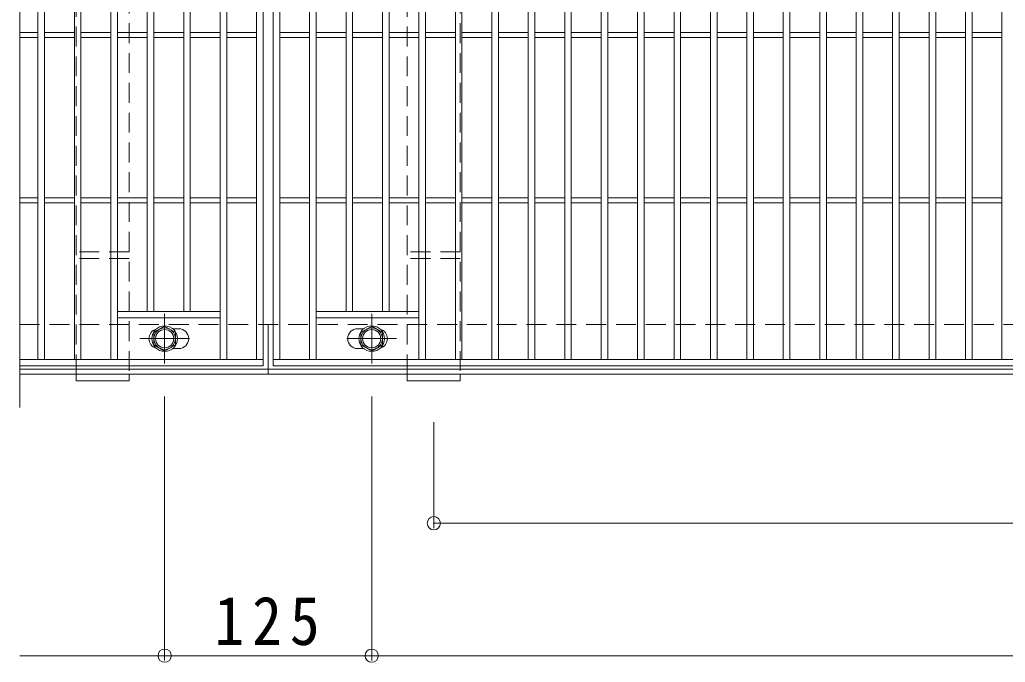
# Model space of a CAD drawing. Units: millimetres at full size, sheet at 1:10; details may follow other scales. Extents: x -2184 to 2307, y -1959 to 1524.
# Drawn here: x -595 to 0, y 725 to 1113 of the extents above; entities that cross this region are included whole.
import ezdxf

# ---------------------------------------------------------------- set-up
doc = ezdxf.new("R2010")
doc.units = ezdxf.units.MM
doc.header["$LTSCALE"] = 10
doc.header["$PDMODE"] = 32
doc.header["$PDSIZE"] = 8
doc.linetypes.add('CHAIN1', pattern=[8, 5, -1, 1, -1])
doc.linetypes.add('DASHED1', pattern=[1.8, 1.2, -0.6])
for name, color, linetype, lineweight in [('C-1_躯体', 2, 'Continuous', 9), ('C-2_仕上', 3, 'Continuous', 9), ('C-4_文字', 7, 'Continuous', 9), ('C-8_ハッチ', 3, 'DASHED1', 9), ('C-B_衛生陶器', 2, 'Continuous', 9)]:
    doc.layers.add(name, color=color, linetype=linetype, lineweight=lineweight)
doc.styles.add('ＭＳ ゴシック', font='')
doc.styles.get('ＭＳ ゴシック').set_extended_font_data('MS Gothic')

msp = doc.modelspace()

# ---------------------------------------------------------------- linework, layer by layer
at = {"layer": 'C-1_躯体', "linetype": 'DASHED1'}
msp.add_line((-595.11, 928.93), (704.89, 928.93), dxfattribs=at)
at = {"layer": 'C-1_躯体'}
for p, q in [((-445.11, 898.93), (-445.11, 928.93)), ((-595.11, 901.93), (704.89, 901.93)), ((-595.11, 898.93), (704.89, 898.93))]:
    msp.add_line(p, q, dxfattribs=at)
at = {"layer": 'C-2_仕上'}
for p, q in [((-595.11, 1328.93), (-595.11, 878.93)), ((-448.11, 903.93), (-448.11, 1303.93)), ((-442.11, 903.93), (-442.11, 1303.93)), ((-584.11, 907.93), (-584.11, 1299.93)), ((-580.11, 907.93), (-580.11, 1299.93)), ((-562.11, 907.93), (-562.11, 1299.93)), ((-558.11, 907.93), (-558.11, 1299.93)), ((-540.11, 907.93), (-540.11, 1299.93)), ((-536.11, 907.93), (-536.11, 1299.93)), ((-474.11, 907.93), (-474.11, 1299.93)), ((-470.11, 907.93), (-470.11, 1299.93)), ((-452.11, 1299.93), (-452.11, 907.93)), ((-438.11, 907.93), (-438.11, 1299.93)), ((-420.11, 907.93), (-420.11, 1299.93)), ((-416.11, 907.93), (-416.11, 1299.93)), ((-354.11, 907.93), (-354.11, 1299.93)), ((-350.11, 907.93), (-350.11, 1299.93)), ((-332.11, 907.93), (-332.11, 1299.93)), ((-328.11, 907.93), (-328.11, 1299.93)), ((-310.11, 907.93), (-310.11, 1299.93)), ((-306.11, 907.93), (-306.11, 1299.93)), ((-288.11, 907.93), (-288.11, 1299.93)), ((-284.11, 907.93), (-284.11, 1299.93)), ((-266.11, 907.93), (-266.11, 1299.93)), ((-262.11, 907.93), (-262.11, 1299.93)), ((-244.11, 907.93), (-244.11, 1299.93)), ((-240.11, 907.93), (-240.11, 1299.93)), ((-222.11, 907.93), (-222.11, 1299.93)), ((-218.11, 907.93), (-218.11, 1299.93)), ((-200.11, 907.93), (-200.11, 1299.93)), ((-196.11, 907.93), (-196.11, 1299.93)), ((-178.11, 907.93), (-178.11, 1299.93)), ((-174.11, 907.93), (-174.11, 1299.93)), ((-156.11, 907.93), (-156.11, 1299.93)), ((-152.11, 907.93), (-152.11, 1299.93)), ((-134.11, 907.93), (-134.11, 1299.93)), ((-130.11, 907.93), (-130.11, 1299.93)), ((-112.11, 907.93), (-112.11, 1299.93)), ((-108.11, 907.93), (-108.11, 1299.93)), ((-90.11, 907.93), (-90.11, 1299.93)), ((-86.11, 907.93), (-86.11, 1299.93)), ((-68.11, 907.93), (-68.11, 1299.93)), ((-64.11, 907.93), (-64.11, 1299.93)), ((-46.11, 907.93), (-46.11, 1299.93)), ((-42.11, 907.93), (-42.11, 1299.93)), ((-24.11, 907.93), (-24.11, 1299.93)), ((-20.11, 907.93), (-20.11, 1299.93)), ((-2.11, 907.93), (-2.11, 1299.93)), ((-518.11, 936.93), (-518.11, 1270.93)), ((-514.11, 936.93), (-514.11, 1270.93)), ((-496.11, 936.93), (-496.11, 1270.93)), ((-492.11, 936.93), (-492.11, 1270.93)), ((-398.11, 936.93), (-398.11, 1270.93)), ((-394.11, 936.93), (-394.11, 1270.93)), ((-376.11, 936.93), (-376.11, 1270.93)), ((-372.11, 936.93), (-372.11, 1270.93)), ((-595.11, 1105.43), (-584.11, 1105.43)), ((-595.11, 1102.43), (-584.11, 1102.43)), ((-580.11, 1105.43), (-562.11, 1105.43)), ((-580.11, 1102.43), (-562.11, 1102.43)), ((-558.11, 1105.43), (-540.11, 1105.43)), ((-558.11, 1102.43), (-540.11, 1102.43)), ((-536.11, 1105.43), (-518.11, 1105.43)), ((-536.11, 1102.43), (-518.11, 1102.43)), ((-514.11, 1105.43), (-496.11, 1105.43)), ((-514.11, 1102.43), (-496.11, 1102.43)), ((-492.11, 1105.43), (-474.11, 1105.43)), ((-492.11, 1102.43), (-474.11, 1102.43)), ((-470.11, 1105.43), (-452.11, 1105.43)), ((-470.11, 1102.43), (-452.11, 1102.43)), ((-438.11, 1105.43), (-420.11, 1105.43)), ((-438.11, 1102.43), (-420.11, 1102.43)), ((-416.11, 1105.43), (-398.11, 1105.43)), ((-416.11, 1102.43), (-398.11, 1102.43)), ((-394.11, 1105.43), (-376.11, 1105.43)), ((-394.11, 1102.43), (-376.11, 1102.43)), ((-372.11, 1105.43), (-354.11, 1105.43)), ((-372.11, 1102.43), (-354.11, 1102.43)), ((-350.11, 1105.43), (-332.11, 1105.43)), ((-350.11, 1102.43), (-332.11, 1102.43)), ((-328.11, 1105.43), (-310.11, 1105.43)), ((-328.11, 1102.43), (-310.11, 1102.43)), ((-306.11, 1105.43), (-288.11, 1105.43)), ((-306.11, 1102.43), (-288.11, 1102.43)), ((-284.11, 1105.43), (-266.11, 1105.43)), ((-284.11, 1102.43), (-266.11, 1102.43)), ((-262.11, 1105.43), (-244.11, 1105.43)), ((-262.11, 1102.43), (-244.11, 1102.43)), ((-240.11, 1105.43), (-222.11, 1105.43)), ((-240.11, 1102.43), (-222.11, 1102.43)), ((-218.11, 1105.43), (-200.11, 1105.43)), ((-218.11, 1102.43), (-200.11, 1102.43)), ((-196.11, 1105.43), (-178.11, 1105.43)), ((-196.11, 1102.43), (-178.11, 1102.43)), ((-174.11, 1105.43), (-156.11, 1105.43)), ((-174.11, 1102.43), (-156.11, 1102.43)), ((-152.11, 1105.43), (-134.11, 1105.43)), ((-152.11, 1102.43), (-134.11, 1102.43)), ((-130.11, 1105.43), (-112.11, 1105.43)), ((-130.11, 1102.43), (-112.11, 1102.43)), ((-108.11, 1105.43), (-90.11, 1105.43)), ((-108.11, 1102.43), (-90.11, 1102.43)), ((-86.11, 1105.43), (-68.11, 1105.43)), ((-86.11, 1102.43), (-68.11, 1102.43)), ((-64.11, 1105.43), (-46.11, 1105.43)), ((-64.11, 1102.43), (-46.11, 1102.43)), ((-42.11, 1105.43), (-24.11, 1105.43)), ((-42.11, 1102.43), (-24.11, 1102.43)), ((-20.11, 1105.43), (-2.11, 1105.43)), ((-20.11, 1102.43), (-2.11, 1102.43)), ((-595.11, 1005.43), (-584.11, 1005.43)), ((-595.11, 1002.43), (-584.11, 1002.43)), ((-580.11, 1005.43), (-562.11, 1005.43)), ((-580.11, 1002.43), (-562.11, 1002.43)), ((-558.11, 1005.43), (-540.11, 1005.43)), ((-558.11, 1002.43), (-540.11, 1002.43)), ((-536.11, 1005.43), (-518.11, 1005.43)), ((-536.11, 1002.43), (-518.11, 1002.43)), ((-514.11, 1005.43), (-496.11, 1005.43)), ((-514.11, 1002.43), (-496.11, 1002.43)), ((-492.11, 1005.43), (-474.11, 1005.43)), ((-492.11, 1002.43), (-474.11, 1002.43)), ((-470.11, 1005.43), (-452.11, 1005.43)), ((-470.11, 1002.43), (-452.11, 1002.43)), ((-438.11, 1005.43), (-420.11, 1005.43)), ((-438.11, 1002.43), (-420.11, 1002.43)), ((-416.11, 1005.43), (-398.11, 1005.43)), ((-416.11, 1002.43), (-398.11, 1002.43)), ((-394.11, 1005.43), (-376.11, 1005.43)), ((-394.11, 1002.43), (-376.11, 1002.43)), ((-372.11, 1005.43), (-354.11, 1005.43)), ((-372.11, 1002.43), (-354.11, 1002.43)), ((-350.11, 1005.43), (-332.11, 1005.43)), ((-350.11, 1002.43), (-332.11, 1002.43)), ((-328.11, 1005.43), (-310.11, 1005.43)), ((-328.11, 1002.43), (-310.11, 1002.43)), ((-306.11, 1005.43), (-288.11, 1005.43)), ((-306.11, 1002.43), (-288.11, 1002.43)), ((-284.11, 1005.43), (-266.11, 1005.43)), ((-284.11, 1002.43), (-266.11, 1002.43)), ((-262.11, 1005.43), (-244.11, 1005.43)), ((-262.11, 1002.43), (-244.11, 1002.43)), ((-240.11, 1005.43), (-222.11, 1005.43)), ((-240.11, 1002.43), (-222.11, 1002.43)), ((-218.11, 1005.43), (-200.11, 1005.43)), ((-218.11, 1002.43), (-200.11, 1002.43)), ((-196.11, 1005.43), (-178.11, 1005.43)), ((-196.11, 1002.43), (-178.11, 1002.43)), ((-174.11, 1005.43), (-156.11, 1005.43)), ((-174.11, 1002.43), (-156.11, 1002.43)), ((-152.11, 1005.43), (-134.11, 1005.43)), ((-152.11, 1002.43), (-134.11, 1002.43)), ((-130.11, 1005.43), (-112.11, 1005.43)), ((-130.11, 1002.43), (-112.11, 1002.43)), ((-108.11, 1005.43), (-90.11, 1005.43)), ((-108.11, 1002.43), (-90.11, 1002.43)), ((-86.11, 1005.43), (-68.11, 1005.43)), ((-86.11, 1002.43), (-68.11, 1002.43)), ((-64.11, 1005.43), (-46.11, 1005.43)), ((-64.11, 1002.43), (-46.11, 1002.43)), ((-42.11, 1005.43), (-24.11, 1005.43)), ((-42.11, 1002.43), (-24.11, 1002.43)), ((-20.11, 1005.43), (-2.11, 1005.43)), ((-20.11, 1002.43), (-2.11, 1002.43)), ((-474.11, 936.93), (-536.11, 936.93)), ((-416.11, 936.93), (-354.11, 936.93)), ((-474.11, 932.93), (-536.11, 932.93)), ((-416.11, 932.93), (-354.11, 932.93)), ((-499.11, 926.43), (-502.7, 926.43)), ((-391.11, 926.43), (-387.51, 926.43)), ((-502.7, 914.43), (-499.11, 914.43)), ((-387.51, 914.43), (-391.11, 914.43)), ((-448.11, 907.93), (-595.11, 907.93)), ((551.89, 907.93), (-442.11, 907.93)), ((-448.11, 903.93), (-595.11, 903.93)), ((551.89, 903.93), (-442.11, 903.93))]:
    msp.add_line(p, q, dxfattribs=at)
for centre, start, end in [((-511.11, 920.43), 106.33482, 180), ((-499.11, 920.43), 0, 90), ((-391.11, 920.43), 90, 180), ((-379.11, 920.43), 0, 73.66518), ((-511.11, 920.43), 180, 253.66518), ((-499.11, 920.43), 270, 0), ((-391.11, 920.43), 180, 270), ((-379.11, 920.43), 286.33482, 0)]:
    msp.add_arc(centre, 6, start, end, dxfattribs=at)
at = {"layer": 'C-4_文字'}
for p, q in [((-507.61, 725.93), (-507.61, 885.43)), ((-382.61, 725.93), (-382.61, 885.43)), ((-345.11, 805.93), (-345.11, 869.93)), ((-345.11, 808.93), (554.89, 808.93)), ((-507.61, 728.93), (-595.11, 728.93)), ((-507.61, 728.93), (-382.61, 728.93)), ((-382.61, 728.93), (492.39, 728.93))]:
    msp.add_line(p, q, dxfattribs=at)
for p in [(-345.11, 808.93), (-507.61, 728.93), (-382.61, 728.93)]:
    msp.add_point(p, dxfattribs=at)
at = {"layer": 'C-8_ハッチ'}
for p, q in [((-561.11, 898.93), (-561.11, 1308.93)), ((-529.11, 1308.93), (-529.11, 898.93)), ((-361.11, 898.93), (-361.11, 1308.93)), ((-329.11, 1308.93), (-329.11, 898.93)), ((-529.11, 972.93), (-561.11, 972.93)), ((-329.11, 972.93), (-361.11, 972.93)), ((-529.11, 968.93), (-561.11, 968.93)), ((-329.11, 968.93), (-361.11, 968.93)), ((-529.11, 898.93), (-561.11, 898.93)), ((-329.11, 898.93), (-361.11, 898.93))]:
    msp.add_line(p, q, dxfattribs=at)
at = {"layer": 'C-8_ハッチ', "linetype": 'Continuous'}
for p, q in [((-561.11, 894.93), (-561.11, 898.93)), ((-361.11, 894.93), (-361.11, 898.93))]:
    msp.add_line(p, q, dxfattribs=at)
for points in [[(-529.11, 898.93), (-529.11, 894.93), (-561.11, 894.93)], [(-329.11, 898.93), (-329.11, 894.93), (-361.11, 894.93)]]:
    msp.add_lwpolyline(points, dxfattribs=at)
at = {"layer": 'C-B_衛生陶器', "color": 7, "linetype": 'CHAIN1'}
for p, q in [((-507.61, 905.43), (-507.61, 935.43)), ((-382.61, 905.43), (-382.61, 935.43)), ((-492.61, 920.43), (-522.61, 920.43)), ((-397.61, 920.43), (-367.61, 920.43))]:
    msp.add_line(p, q, dxfattribs=at)
at = {"layer": 'C-B_衛生陶器'}
for points in [[(-501.11, 916.68), (-507.61, 912.93), (-514.1, 916.68), (-514.1, 924.18), (-507.61, 927.93), (-501.11, 924.18)], [(-389.1, 916.68), (-382.61, 912.93), (-376.11, 916.68), (-376.11, 924.18), (-382.61, 927.93), (-389.1, 924.18)]]:
    msp.add_lwpolyline(points, close=True, dxfattribs=at)
for centre, radius in [((-507.61, 920.43), 7.75), ((-507.61, 920.43), 6.5), ((-507.61, 920.43), 5.5), ((-382.61, 920.43), 7.75), ((-382.61, 920.43), 6.5), ((-382.61, 920.43), 5.5)]:
    msp.add_circle(centre, radius, dxfattribs=at)

# ---------------------------------------------------------------- texts
at = {"layer": 'C-4_文字', "color": 2, "insert": (-477.61, 734.93), "char_height": 29.33, "attachment_point": 7, "style": 'ＭＳ ゴシック'}
msp.add_mtext('\\T1.27;\\W0.9;125', dxfattribs=at)

doc.saveas('drawing.dxf')
